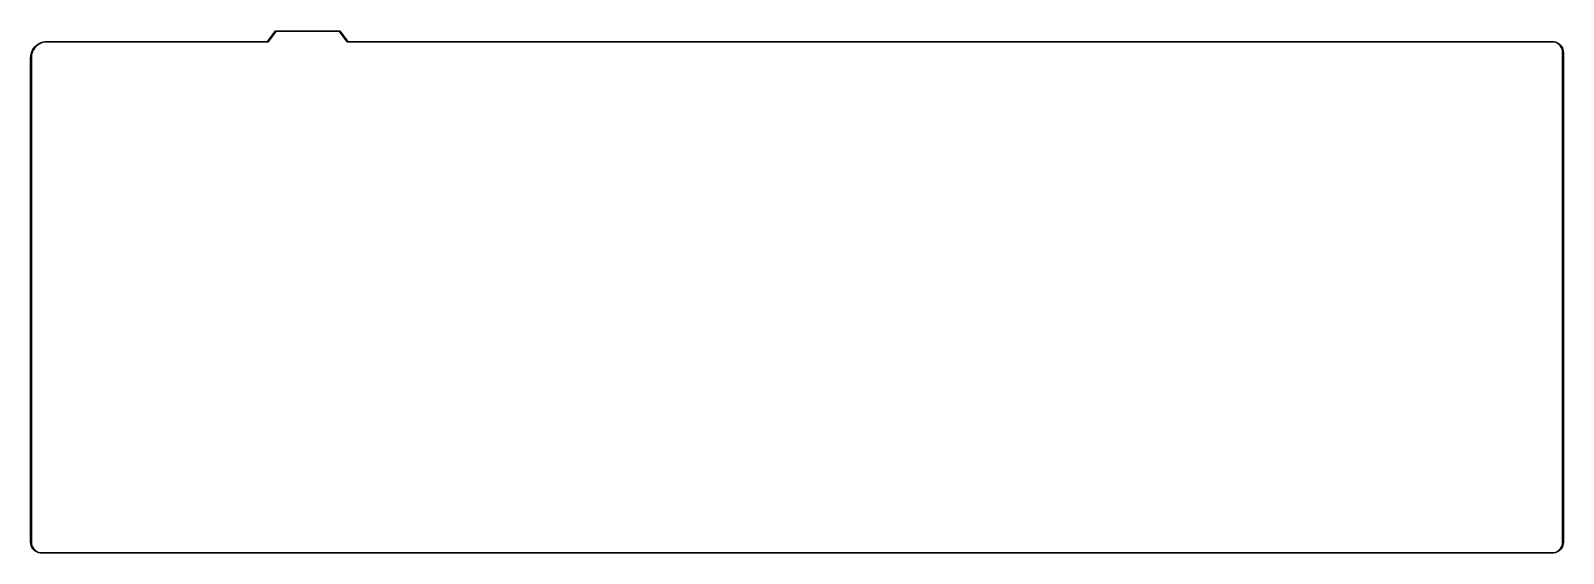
# Model space of a CAD drawing. Extents: x 2.93 to 10.96, y -3.26 to -0.53.
import ezdxf

# ---------------------------------------------------------------- set-up
doc = ezdxf.new("R2010")
doc.units = 0
doc.header["$MEASUREMENT"] = 0
doc.layers.add('BLACK', color=7, linetype='CONTINUOUS')

msp = doc.modelspace()

# ---------------------------------------------------------------- linework, layer by layer
at = {"layer": 'BLACK', "linetype": 'CONTINUOUS'}
for p, q in [((4.16814, -0.583661), (4.20938, -0.528674)), ((4.21194, -0.531824), (4.1707, -0.586811)), ((4.20938, -0.528674), (4.20951, -0.528599)), ((4.20951, -0.528599), (4.20956, -0.528463)), ((4.20956, -0.528463), (4.21014, -0.528225)), ((4.21014, -0.528225), (4.21068, -0.527907)), ((4.21068, -0.527907), (4.21082, -0.527943)), ((4.21082, -0.527943), (4.21096, -0.527887)), ((4.21096, -0.527887), (4.5456, -0.527887)), ((4.54462, -0.531824), (4.21194, -0.531824)), ((4.58586, -0.586811), (4.54462, -0.531824)), ((4.5456, -0.527887), (4.54574, -0.527943)), ((4.54574, -0.527943), (4.54588, -0.527907)), ((4.54588, -0.527907), (4.54642, -0.528225)), ((4.54642, -0.528225), (4.54699, -0.528463)), ((4.54699, -0.528463), (4.54705, -0.528599)), ((4.54705, -0.528599), (4.54718, -0.528674)), ((4.54718, -0.528674), (4.58842, -0.583661)), ((2.92867, -0.648798), (2.93174, -0.638926)), ((2.93174, -0.638926), (2.93599, -0.629496)), ((2.93617, -0.637961), (2.93273, -0.648102)), ((2.93599, -0.629496), (2.94134, -0.620647)), ((2.94091, -0.628357), (2.93617, -0.637961)), ((2.94686, -0.619452), (2.94091, -0.628357)), ((2.94134, -0.620647), (2.94771, -0.612508)), ((2.95392, -0.611401), (2.94686, -0.619452)), ((2.94771, -0.612508), (2.95503, -0.605196)), ((2.96197, -0.60434), (2.95392, -0.611401)), ((2.95503, -0.605196), (2.96317, -0.598819)), ((2.97088, -0.598391), (2.96197, -0.60434)), ((2.96317, -0.598819), (2.97202, -0.593469)), ((2.98048, -0.593654), (2.97088, -0.598391)), ((2.97202, -0.593469), (2.98144, -0.589225)), ((2.99062, -0.590212), (2.98048, -0.593654)), ((2.98144, -0.589225), (2.99132, -0.586149)), ((3.00112, -0.588122), (2.99062, -0.590212)), ((2.99132, -0.586149), (3.00149, -0.584285)), ((3.01144, -0.587446), (3.00112, -0.588122)), ((3.00149, -0.584285), (3.01181, -0.58366)), ((3.01181, -0.587598), (3.01144, -0.587446)), ((3.01181, -0.58366), (3.01181, -0.583661)), ((3.01181, -0.583661), (3.01181, -0.583661)), ((3.01181, -0.583661), (4.15518, -0.583661)), ((4.15518, -0.587598), (3.01181, -0.587598)), ((4.15518, -0.583661), (4.16814, -0.583661)), ((4.16913, -0.587598), (4.15518, -0.587598)), ((4.16926, -0.587542), (4.16913, -0.587598)), ((4.1694, -0.587578), (4.16926, -0.587542)), ((4.16994, -0.58726), (4.1694, -0.587578)), ((4.17052, -0.587022), (4.16994, -0.58726)), ((4.17057, -0.586886), (4.17052, -0.587022)), ((4.1707, -0.586811), (4.17057, -0.586886)), ((4.58598, -0.586886), (4.58586, -0.586811)), ((4.58604, -0.587022), (4.58598, -0.586886)), ((4.58662, -0.58726), (4.58604, -0.587022)), ((4.58715, -0.587578), (4.58662, -0.58726)), ((4.5873, -0.587542), (4.58715, -0.587578)), ((4.58743, -0.587598), (4.5873, -0.587542)), ((4.60138, -0.587598), (4.58743, -0.587598)), ((4.58842, -0.583661), (4.60138, -0.583661)), ((4.60138, -0.583661), (10.9039, -0.58366)), ((10.9039, -0.587597), (4.60138, -0.587598)), ((10.9039, -0.58366), (10.9039, -0.58366)), ((10.9039, -0.58366), (10.9121, -0.584247)), ((10.9042, -0.587457), (10.9039, -0.587597)), ((10.9123, -0.588095), (10.9042, -0.587457)), ((10.9121, -0.584247), (10.9201, -0.585999)), ((10.9205, -0.590072), (10.9123, -0.588095)), ((10.9201, -0.585999), (10.9279, -0.588878)), ((10.9284, -0.593313), (10.9205, -0.590072)), ((10.9279, -0.588878), (10.9351, -0.592826)), ((10.9356, -0.597738), (10.9284, -0.593313)), ((10.9351, -0.592826), (10.9417, -0.597764)), ((10.942, -0.603239), (10.9356, -0.597738)), ((10.9417, -0.597764), (10.9475, -0.603589)), ((10.9475, -0.609679), (10.942, -0.603239)), ((10.9475, -0.603589), (10.9524, -0.610185)), ((10.952, -0.6169), (10.9475, -0.609679)), ((10.9552, -0.624724), (10.952, -0.6169)), ((10.9524, -0.610185), (10.9564, -0.617415)), ((10.9572, -0.632959), (10.9552, -0.624724)), ((10.9564, -0.617415), (10.9593, -0.625134)), ((10.9578, -0.641068), (10.9572, -0.632959)), ((10.9577, -0.641404), (10.9578, -0.641068)), ((10.9577, -3.20702), (10.9577, -0.641404)), ((10.9593, -0.625134), (10.961, -0.633185)), ((10.961, -0.633185), (10.9616, -0.641398)), ((10.9616, -0.641398), (10.9616, -0.641402)), ((10.9616, -0.641402), (10.9616, -0.641404)), ((10.9616, -0.641404), (10.9616, -3.20702)), ((2.92618, -0.669291), (2.9268, -0.658969)), ((2.92618, -0.669297), (2.92618, -0.669291)), ((2.92618, -3.20702), (2.92618, -0.669297)), ((2.9268, -0.658969), (2.92867, -0.648798)), ((2.93064, -0.658605), (2.92997, -0.66892)), ((2.92997, -0.66892), (2.93012, -0.669291)), ((2.93012, -0.669291), (2.93012, -3.20702)), ((2.93273, -0.648102), (2.93064, -0.658605)), ((2.92677, -3.21524), (2.92618, -3.20702)), ((2.92618, -3.20702), (2.92618, -3.20702)), ((2.93012, -3.20702), (2.92998, -3.20736)), ((2.92998, -3.20736), (2.93061, -3.21546)), ((10.9572, -3.21546), (10.9578, -3.20736)), ((10.9578, -3.20736), (10.9577, -3.20702)), ((10.9616, -3.20702), (10.961, -3.21524)), ((2.92852, -3.22329), (2.92677, -3.21524)), ((2.9314, -3.23101), (2.92852, -3.22329)), ((2.93061, -3.21546), (2.93259, -3.2237)), ((2.93535, -3.23824), (2.9314, -3.23101)), ((2.93259, -3.2237), (2.93583, -3.23152)), ((2.94028, -3.24483), (2.93535, -3.23824)), ((2.93583, -3.23152), (2.94026, -3.23874)), ((2.94026, -3.23874), (2.94576, -3.24518)), ((2.94611, -3.25066), (2.94028, -3.24483)), ((2.94576, -3.24518), (2.9522, -3.25069)), ((2.95271, -3.2556), (2.94611, -3.25066)), ((2.9522, -3.25069), (2.95942, -3.25511)), ((2.95994, -3.25955), (2.95271, -3.2556)), ((2.95942, -3.25511), (2.96725, -3.25835)), ((2.96766, -3.26242), (2.95994, -3.25955)), ((2.96725, -3.25835), (2.97548, -3.26033)), ((2.97571, -3.26418), (2.96766, -3.26242)), ((2.97548, -3.26033), (2.98359, -3.26097)), ((2.98393, -3.26476), (2.97571, -3.26418)), ((2.98359, -3.26097), (2.98392, -3.26083)), ((2.98392, -3.26083), (2.98393, -3.26083)), ((2.98393, -3.26083), (2.98393, -3.26083)), ((2.98393, -3.26083), (10.9039, -3.26083)), ((10.9039, -3.26476), (2.98393, -3.26476)), ((10.9039, -3.26083), (10.9042, -3.26097)), ((10.9121, -3.26417), (10.9039, -3.26476)), ((10.9039, -3.26476), (10.9039, -3.26476)), ((10.9042, -3.26097), (10.9123, -3.26033)), ((10.9201, -3.26242), (10.9121, -3.26417)), ((10.9123, -3.26033), (10.9205, -3.25835)), ((10.9279, -3.25954), (10.9201, -3.26242)), ((10.9205, -3.25835), (10.9284, -3.25511)), ((10.9351, -3.2556), (10.9279, -3.25954)), ((10.9284, -3.25511), (10.9356, -3.25068)), ((10.9417, -3.25066), (10.9351, -3.2556)), ((10.9356, -3.25068), (10.942, -3.24518)), ((10.9475, -3.24483), (10.9417, -3.25066)), ((10.942, -3.24518), (10.9475, -3.23874)), ((10.9475, -3.23874), (10.952, -3.23152)), ((10.9524, -3.23824), (10.9475, -3.24483)), ((10.952, -3.23152), (10.9552, -3.2237)), ((10.9564, -3.23101), (10.9524, -3.23824)), ((10.9552, -3.2237), (10.9572, -3.21546)), ((10.9593, -3.22329), (10.9564, -3.23101)), ((10.961, -3.21524), (10.9593, -3.22329))]:
    msp.add_line(p, q, dxfattribs=at)

doc.saveas('drawing.dxf')
